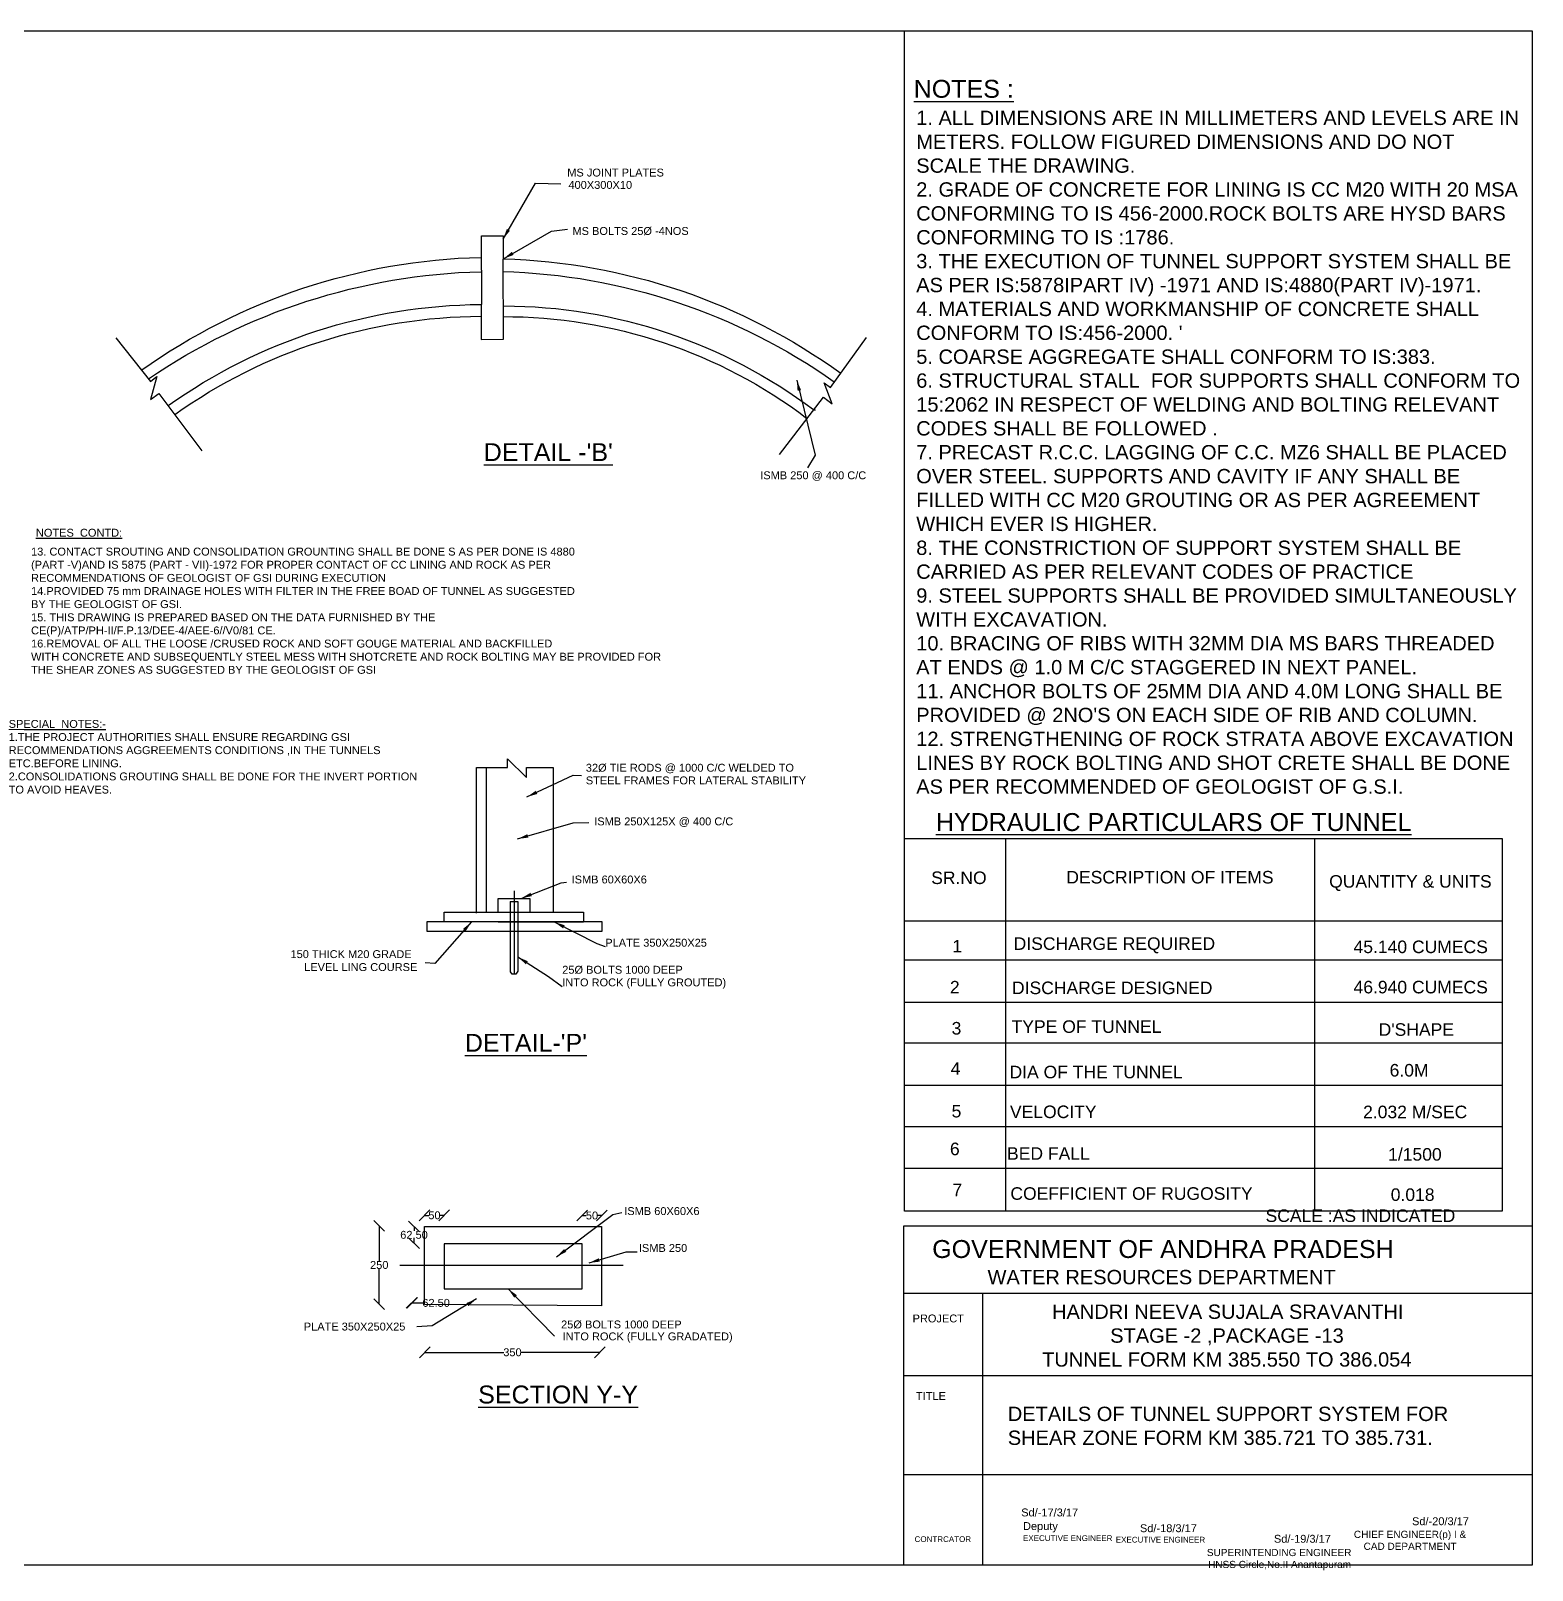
# Model space of a CAD drawing. Header units: millimetres. Extents: x 5124 to 3353660, y 2311 to 45932300.
# Drawn here: x 3349469 to 3353660, y 45928003 to 45932300 of the extents above; entities that cross this region are included whole.
import ezdxf

# ---------------------------------------------------------------- set-up
doc = ezdxf.new("R2010")
doc.units = ezdxf.units.MM
doc.header["$MEASUREMENT"] = 0
for name, color, linetype in [('DIMENSION', 7, 'Continuous'), ('DRAWING', 2, 'Continuous'), ('TEXT', 7, 'Continuous')]:
    doc.layers.add(name, color=color, linetype=linetype)
doc.styles.get("Standard").update_dxf_attribs({"font": 'arial.ttf', "height": 22})
doc.dimstyles.get("Standard").update_dxf_attribs({"dimtxt": 200, "dimasz": 110, "dimexe": 0.18, "dimexo": 0.0625, "dimgap": 0.09, "dimtad": 0, "dimtih": 1, "dimtoh": 1, "dimdec": 0, "dimzin": 0, "dimdsep": 46, "dimtxsty": 'Standard', "dimblk": 'OBLIQUE', "dimcen": 0.09, "dimse1": 1, "dimse2": 1, "dimadec": 0, "dimazin": 0, "dimtfac": 1, "dimtdec": 0, "dimtofl": 0, "dimtmove": 0, "dimatfit": 3, "dimfxl": 1, "dimtolj": 1, "dimtzin": 0, "dimarcsym": 0})

# ---------------------------------------------------------------- blocks, each defined once
blk = doc.blocks.new('_Oblique')
at = {"color": 0, "linetype": 'ByBlock', "lineweight": -2}
blk.add_line((-0.5, -0.5), (0.5, 0.5), dxfattribs=at)
blk = doc.blocks.new('*D46')
at = {"layer": 'Defpoints', "color": 0}
for p in [(3350569.5, 45928615), (3351058, 45928611.5), (3351058, 45928611)]:
    blk.add_point(p, dxfattribs=at)
at = {"layer": 'DIMENSION', "color": 0, "lineweight": -2}
for p, q in [((3350569.5, 45928611), (3350789.4, 45928611)), ((3351058, 45928611), (3350838.1, 45928611))]:
    blk.add_line(p, q, dxfattribs=at)
at = {"layer": 'DIMENSION', "color": 0, "lineweight": -2, "xscale": 30, "yscale": 30, "zscale": 30, "rotation": 180}
blk.add_blockref('_Oblique', (3350569.5, 45928611), dxfattribs=at)
at = {"layer": 'DIMENSION', "color": 0, "lineweight": -2, "xscale": 30, "yscale": 30, "zscale": 30}
blk.add_blockref('_Oblique', (3351058, 45928611), dxfattribs=at)
at = {"layer": 'DIMENSION', "color": 0, "insert": (3350813.8, 45928611), "char_height": 22, "attachment_point": 5}
blk.add_mtext('\\A1;350', dxfattribs=at)
blk = doc.blocks.new('*D47')
at = {"layer": 'Defpoints', "color": 0}
for p in [(3350532.5, 45928790.5), (3350533.5, 45928749), (3350533.5, 45928749)]:
    blk.add_point(p, dxfattribs=at)
at = {"layer": 'DIMENSION', "color": 0, "lineweight": -2}
for p, q in [((3350532.5, 45928749), (3350533.5, 45928749)), ((3350533.5, 45928749), (3350563.5, 45928749))]:
    blk.add_line(p, q, dxfattribs=at)
at = {"layer": 'DIMENSION', "color": 0, "lineweight": -2, "xscale": 30, "yscale": 30, "zscale": 30, "rotation": 180}
blk.add_blockref('_Oblique', (3350532.5, 45928749), dxfattribs=at)
at = {"layer": 'DIMENSION', "color": 0, "lineweight": -2, "xscale": 30, "yscale": 30, "zscale": 30}
blk.add_blockref('_Oblique', (3350533.5, 45928749), dxfattribs=at)
at = {"layer": 'DIMENSION', "color": 0, "insert": (3350600.7, 45928749), "char_height": 22, "attachment_point": 5}
blk.add_mtext('\\A1;62.50', dxfattribs=at)
blk = doc.blocks.new('*D48')
at = {"layer": 'Defpoints', "color": 0}
for p in [(3350440.5, 45928964), (3350442, 45928964), (3350437.5, 45928745.5)]:
    blk.add_point(p, dxfattribs=at)
at = {"layer": 'DIMENSION', "color": 0, "lineweight": -2}
for p, q in [((3350442, 45928964), (3350442, 45928866.1)), ((3350442, 45928745.5), (3350442, 45928843.4))]:
    blk.add_line(p, q, dxfattribs=at)
at = {"layer": 'DIMENSION', "color": 0, "lineweight": -2, "xscale": 30, "yscale": 30, "zscale": 30}
for p, rotation in [((3350442, 45928964), 90), ((3350442, 45928745.5), 270)]:
    blk.add_blockref('_Oblique', p, dxfattribs=dict(at, rotation=rotation))
at = {"layer": 'DIMENSION', "color": 0, "insert": (3350442, 45928854.8), "char_height": 22, "attachment_point": 5}
blk.add_mtext('\\A1;250', dxfattribs=at)
blk = doc.blocks.new('*D49')
at = {"layer": 'Defpoints', "color": 0}
for p in [(3350534, 45928962), (3350539, 45928962), (3350534, 45928916)]:
    blk.add_point(p, dxfattribs=at)
at = {"layer": 'DIMENSION', "color": 0, "lineweight": -2}
for p, q in [((3350539, 45928962), (3350539, 45928950.3)), ((3350539, 45928916), (3350539, 45928927.7))]:
    blk.add_line(p, q, dxfattribs=at)
at = {"layer": 'DIMENSION', "color": 0, "lineweight": -2, "xscale": 30, "yscale": 30, "zscale": 30}
for p, rotation in [((3350539, 45928962), 90), ((3350539, 45928916), 270)]:
    blk.add_blockref('_Oblique', p, dxfattribs=dict(at, rotation=rotation))
at = {"layer": 'DIMENSION', "color": 0, "insert": (3350539, 45928939), "char_height": 22, "attachment_point": 5}
blk.add_mtext('\\A1;62.50', dxfattribs=at)
blk = doc.blocks.new('*D50')
at = {"layer": 'Defpoints', "color": 0}
for p in [(3350568.5, 45928993.5), (3350623.5, 45928993.5), (3350623.5, 45928993.5)]:
    blk.add_point(p, dxfattribs=at)
at = {"layer": 'DIMENSION', "color": 0, "lineweight": -2}
for p, q in [((3350568.5, 45928993.5), (3350580.2, 45928993.5)), ((3350623.5, 45928993.5), (3350611.8, 45928993.5))]:
    blk.add_line(p, q, dxfattribs=at)
at = {"layer": 'DIMENSION', "color": 0, "lineweight": -2, "xscale": 30, "yscale": 30, "zscale": 30, "rotation": 180}
blk.add_blockref('_Oblique', (3350568.5, 45928993.5), dxfattribs=at)
at = {"layer": 'DIMENSION', "color": 0, "lineweight": -2, "xscale": 30, "yscale": 30, "zscale": 30}
blk.add_blockref('_Oblique', (3350623.5, 45928993.5), dxfattribs=at)
at = {"layer": 'DIMENSION', "color": 0, "insert": (3350596, 45928993.5), "char_height": 22, "attachment_point": 5}
blk.add_mtext('\\A1;50', dxfattribs=at)
blk = doc.blocks.new('*D51')
at = {"layer": 'Defpoints', "color": 0}
for p in [(3351008.5, 45928991), (3351063, 45928993), (3351063, 45928991)]:
    blk.add_point(p, dxfattribs=at)
at = {"layer": 'DIMENSION', "color": 0, "lineweight": -2}
for p, q in [((3351008.5, 45928993), (3351019.9, 45928993)), ((3351063, 45928993), (3351051.6, 45928993))]:
    blk.add_line(p, q, dxfattribs=at)
at = {"layer": 'DIMENSION', "color": 0, "lineweight": -2, "xscale": 30, "yscale": 30, "zscale": 30, "rotation": 180}
blk.add_blockref('_Oblique', (3351008.5, 45928993), dxfattribs=at)
at = {"layer": 'DIMENSION', "color": 0, "lineweight": -2, "xscale": 30, "yscale": 30, "zscale": 30}
blk.add_blockref('_Oblique', (3351063, 45928993), dxfattribs=at)
at = {"layer": 'DIMENSION', "color": 0, "insert": (3351035.8, 45928993), "char_height": 22, "attachment_point": 5}
blk.add_mtext('\\A1;50', dxfattribs=at)

msp = doc.modelspace()

# ---------------------------------------------------------------- linework, layer by layer
at = {"layer": 'DIMENSION', "color": 0}
for points in [[(3353660.5, 45928017), (3345611, 45928017), (3345611, 45932300.5), (3353660.5, 45932300.5)], [(3351908, 45930045.5), (3353576.5, 45930045.5), (3353576.5, 45929005), (3351908, 45929005)], [(3351906, 45928964), (3353660.5, 45928964), (3353660.5, 45928017), (3351906, 45928017)]]:
    msp.add_lwpolyline(points, close=True, dxfattribs=at)
for points in [[(3351908, 45930045.5), (3351908, 45932300.5)], [(3352190, 45930045.5), (3352190, 45929005)], [(3353053.5, 45929005), (3353053.5, 45930045.5)], [(3351908, 45929815.5), (3353576.5, 45929815.5)], [(3351908, 45929706.5), (3353576.5, 45929706.5)], [(3351908, 45929588.5), (3353576.5, 45929588.5)], [(3351908, 45929475), (3353576.5, 45929475)], [(3351908, 45929356.5), (3353576.5, 45929356.5)], [(3351908, 45929241.5), (3353576.5, 45929241.5)], [(3351908, 45929125), (3353576.5, 45929125)], [(3351906, 45928776.5), (3353660.5, 45928776.5)], [(3352126, 45928776.5), (3352126, 45928017)], [(3351906, 45928546), (3353660.5, 45928546)], [(3351906, 45928270), (3353660.5, 45928270)]]:
    msp.add_lwpolyline(points, dxfattribs=at)
at = {"layer": 'DRAWING', "color": 0}
for points in [[(3350727.5, 45931632), (3350727.5, 45931728.5), (3350787.5, 45931728.5), (3350788, 45931662.5)], [(3350727.5, 45931632), (3350726.5, 45931438.5), (3350788.5, 45931440), (3350788, 45931662.5)], [(3349707, 45931443), (3349803, 45931321.5), (3349818.4, 45931333.7), (3349821.5, 45931335.5), (3349803.5, 45931271.5), (3349827, 45931288), (3349947, 45931127.5)], [(3351559, 45931118), (3351682.5, 45931277.5), (3351706, 45931259), (3351684, 45931317.5), (3351701.5, 45931304.5), (3351802.5, 45931444.5)], [(3349777.5, 45931353.7), (3349777.5, 45931353.7)], [(3350713.5, 45929837.5), (3350713.5, 45930244), (3350800, 45930244), (3350800, 45930268), (3350853, 45930215.5), (3350853, 45930243.5), (3350927.5, 45930243.5), (3350927.5, 45929840.5)], [(3350740, 45930242), (3350740, 45929839)], [(3350818.5, 45929899.5), (3350818.5, 45929667)], [(3350774, 45929839.5), (3350774, 45929878.5), (3350862.5, 45929878.5), (3350862.5, 45929839.5)], [(3350807.5, 45929869.5), (3350828.5, 45929869.5), (3350828.5, 45929678.5), (3350828.5, 45929675.5), (3350825.5, 45929669.5), (3350823.5, 45929667), (3350813, 45929667), (3350808, 45929673), (3350808, 45929869.5)], [(3350574.5, 45929812.5), (3350574.5, 45929791.5), (3350574.5, 45929787), (3351064, 45929787), (3351064, 45929811.5), (3351064, 45929812.5), (3350574.5, 45929812.5)], [(3350623, 45929812.5), (3350623, 45929839.5), (3351012, 45929839.5), (3351012, 45929812.5)], [(3351012, 45929812), (3350774, 45929812)], [(3350568, 45928744.5), (3350568, 45928962), (3351062, 45928962), (3351062, 45928741), (3350568, 45928744.5)], [(3350623, 45928788.5), (3351008.5, 45928788.5), (3351008.5, 45928913.5), (3350623, 45928913.5), (3350623, 45928788.5)], [(3350499, 45928854), (3351123, 45928854)]]:
    msp.add_lwpolyline(points, dxfattribs=at)
for points in [[(3349779, 45931353.5, -0.149554), (3350725.5, 45931668, -7.478171)], [(3350788.5, 45931664, -0.150538), (3351730.5, 45931344.5, -7.478171)], [(3349797.5, 45931328.5, -0.14437), (3350725.5, 45931628, -7.478171)], [(3350786.5, 45931628.5, -0.147731), (3351712, 45931320.5, -7.478171)], [(3349853, 45931254, -0.153922), (3350725.5, 45931536.5, -7.478171)], [(3350790, 45931532.5, -0.16165), (3351654, 45931243, -7.478171)], [(3349871, 45931229.5, -0.154489), (3350725.5, 45931503.5, -7.478171)], [(3350786.5, 45931502.5, -0.164308), (3351636, 45931218.5, -7.478171)], [(3351655, 45931243.5), (3351655.5, 45931242.5), (3351659.5, 45931242.5, -3.948976)]]:
    msp.add_lwpolyline(points, format="xyb", dxfattribs=at)

# ---------------------------------------------------------------- texts
at = {"layer": 'DIMENSION', "color": 0}
for s, height, p in [('SR.NO ', 35, (3351982.7, 45929918.4)), ('DESCRIPTION OF ITEMS', 35, (3352360, 45929920)), ('QUANTITY & UNITS ', 35, (3353093.7, 45929908.3)), ('1', 35, (3352042, 45929727.6)), ('DISCHARGE REQUIRED ', 35, (3352213, 45929734.6)), ('45.140 CUMECS ', 35, (3353161.7, 45929725.6)), ('2', 35, (3352035, 45929613)), ('DISCHARGE DESIGNED ', 35, (3352208.3, 45929611.1)), ('46.940 CUMECS ', 35, (3353161.7, 45929613.2)), ('3', 35, (3352039.7, 45929498.4)), ('TYPE OF TUNNEL ', 35, (3352207.2, 45929502.9)), ("D'SHAPE", 35, (3353231.8, 45929494.7)), ('4', 35, (3352037.3, 45929386.1)), ('6.0M', 35, (3353262.4, 45929381.1)), ('DIA OF THE TUNNEL ', 35, (3352201.4, 45929376.1)), ('5', 35, (3352039.7, 45929266.8)), ('VELOCITY ', 35, (3352202.6, 45929265)), ('2.032 M/SEC', 35, (3353188.4, 45929264.7)), ('6', 35, (3352035, 45929161.5)), ('BED FALL ', 35, (3352194.5, 45929148.6)), ('1/1500', 35, (3353258.3, 45929146.2)), ('7', 35, (3352042, 45929046.9)), ('COEFFICIENT OF RUGOSITY', 35, (3352203.8, 45929036.9)), ('0.018', 35, (3353265.6, 45929033.8)), ('SCALE :AS INDICATED ', 35, (3352916.1, 45928975)), ('PROJECT', 22, (3351930.8, 45928694.6)), ('TITLE ', 22, (3351940.2, 45928478.3)), ('Sd/-17/3/17', 22, (3352234, 45928153)), ('Sd/-18/3/17', 22, (3352565.5, 45928109)), ('Sd/-20/3/17', 22, (3353325, 45928128.5)), ('CONTRCATOR', 16, (3351936.4, 45928081.5)), ('EXECUTIVE ENGINEER', 16, (3352498, 45928080)), ('Sd/-19/3/17', 22, (3352939.5, 45928079.5))]:
    msp.add_text(s, height=height, dxfattribs=at).set_placement(p)
at = {"layer": 'DIMENSION', "color": 0, "attachment_point": 1}
for s, insert, char_height, width in [("1. ALL DIMENSIONS ARE IN MILLIMETERS AND LEVELS ARE IN METERS. FOLLOW FIGURED DIMENSIONS AND DO NOT SCALE THE DRAWING. \\P2. GRADE OF CONCRETE FOR LINING IS CC M20 WITH 20 MSA CONFORMING TO IS 456-2000.ROCK BOLTS ARE HYSD BARS CONFORMING TO IS :1786. \\P3. THE EXECUTION OF TUNNEL SUPPORT SYSTEM SHALL BE AS PER IS:5878IPART IV) -1971 AND IS:4880(PART IV)-1971. \\P4. MATERIALS AND WORKMANSHIP OF CONCRETE SHALL CONFORM TO IS:456-2000. ' \\P5. COARSE AGGREGATE SHALL CONFORM TO IS:383. \\P6. STRUCTURAL STALL  FOR SUPPORTS SHALL CONFORM TO 15:2062 IN RESPECT OF WELDING AND BOLTING RELEVANT CODES SHALL BE FOLLOWED . \\P7. PRECAST R.C.C. LAGGING OF C.C. MZ6 SHALL BE PLACED OVER STEEL. SUPPORTS AND CAVITY IF ANY SHALL BE FILLED WITH CC M20 GROUTING OR AS PER AGREEMENT WHICH EVER IS HIGHER. \\P8. THE CONSTRICTION OF SUPPORT SYSTEM SHALL BE CARRIED AS PER RELEVANT CODES OF PRACTICE \\P9. STEEL SUPPORTS SHALL BE PROVIDED SIMULTANEOUSLY WITH EXCAVATION. \\P10. BRACING OF RIBS WITH 32MM DIA MS BARS THREADED AT ENDS @ 1.0 M C/C STAGGERED IN NEXT PANEL. \\P11. ANCHOR BOLTS OF 25MM DIA AND 4.0M LONG SHALL BE PROVIDED @ 2NO'S ON EACH SIDE OF RIB AND COLUMN. \\P12. STRENGTHENING OF ROCK STRATA ABOVE EXCAVATION LINES BY ROCK BOLTING AND SHOT CRETE SHALL BE DONE AS PER RECOMMENDED OF GEOLOGIST OF G.S.I. ", (3351941, 45932077.5), 40.0004, 1689.891), ('\\pi35.523;{\\H2.2727x;GOVERNMENT OF ANDHRA PRADESH } \\P\\pi190.09;{\\H1.8182x;WATER RESOURCES DEPARTMENT}', (3351950, 45928924.5), 22, 1350.157), ('\\pi103.12;HANDRI NEEVA SUJALA SRAVANTHI  \\P\\pi265.44;STAGE -2 ,PACKAGE -13 \\P\\pi75.455;TUNNEL FORM KM 385.550 TO 386.054', (3352217, 45928744.5), 40, 1177.976), ('DETAILS OF TUNNEL SUPPORT SYSTEM FOR  SHEAR ZONE FORM KM 385.721 TO 385.731.', (3352196.6, 45928459.3), 40, 1397.745), ('Deputy \\P{\\H0.72727x;EXECUTIVE ENGINEER}', (3352239, 45928137), 22, 249.648), ('\\pi7.1616;CHIEF ENGINEER(p) I & \\P\\pi34.297;CAD DEPARTMENT', (3353155.5, 45928112.9), 20, 325.878), ('\\pi40.772;SUPERINTENDING ENGINEER  \\P\\pi44.265;HNSS Circle,No.II Anantapuram ', (3352711.5, 45928062.2), 20, 483.563)]:
    msp.add_mtext(s, dxfattribs=dict(at, insert=insert, char_height=char_height, width=width))
at = {"layer": 'DIMENSION', "color": 0, "char_height": 22, "attachment_point": 1}
for s, width, heights, insert in [('\\A1;13. CONTACT SROUTING AND CONSOLIDATION GROUNTING SHALL BE DONE S AS PER DONE IS 4880\\P(PART -V)AND IS 5875 (PART - VII)-1972 FOR PROPER CONTACT OF CC LINING AND ROCK AS PER RECOMMENDATIONS OF GEOLOGIST OF GSI DURING EXECUTION \\P14.PROVIDED 75 mm DRAINAGE HOLES WITH FILTER IN THE FREE BOAD OF TUNNEL AS SUGGESTED \\PBY THE GEOLOGIST OF GSI.\\P15. THIS DRAWING IS PREPARED BASED ON THE DATA FURNISHED BY THE \\PCE(P)/ATP/PH-II/F.P.13/DEE-4/AEE-6//V0/81 CE.\\P16.REMOVAL OF ALL THE LOOSE /CRUSED ROCK AND SOFT GOUGE MATERIAL AND BACKFILLED \\PWITH CONCRETE AND SUBSEQUENTLY STEEL MESS WITH SHOTCRETE AND ROCK BOLTING MAY BE PROVIDED FOR THE SHEAR ZONES AS SUGGESTED BY THE GEOLOGIST OF GSI', 1764, [494.5], (3349470, 45930857.5)), ('{\\LSPECIAL  NOTES:-}\\P1.THE PROJECT AUTHORITIES SHALL ENSURE REGARDING GSI RECOMMENDATIONS AGGREEMENTS CONDITIONS ,IN THE TUNNELS ETC.BEFORE LINING.\\P2.CONSOLIDATIONS GROUTING SHALL BE DONE FOR THE INVERT PORTION TO AVOID HEAVES.', 1175, [0], (3349407.5, 45930376.5))]:
    msp.add_mtext_dynamic_manual_height_columns(s, width=width, gutter_width=110, heights=heights, dxfattribs=dict(at, insert=insert))
at = {"layer": 'TEXT', "color": 0}
for s, height, p in [('%%UNOTES :', 50, (3351934, 45932113.5)), ('MS JOINT PLATES', 22, (3350966.8, 45931893.7)), ('400X300X10', 22, (3350970.1, 45931859.2)), ('MS BOLTS 25Ø -4NOS', 22, (3350981.3, 45931730.6)), ("%%UDETAIL -'B'", 50, (3350733.6, 45931099.2)), ('ISMB 250 @ 400 C/C', 22, (3351505.5, 45931048.5)), ('%%UNOTES  CONTD:', 22, (3349483.5, 45930888.2)), ('32Ø TIE RODS @ 1000 C/C WELDED TO', 22, (3351018.6, 45930232.1)), ('STEEL FRAMES FOR LATERAL STABILITY', 22, (3351018.6, 45930196.7)), ('ISMB 250X125X @ 400 C/C', 22, (3351042.1, 45930082.3)), ('%%UHYDRAULIC PARTICULARS OF TUNNEL', 50, (3351996, 45930066.5)), ('ISMB 60X60X6', 22, (3350978.9, 45929920.1)), ('PLATE 350X250X25', 22, (3351073, 45929743.6)), ('150 THICK M20 GRADE', 22, (3350194.2, 45929711.7)), ('LEVEL LING COURSE', 22, (3350232.3, 45929675.6)), ('25Ø BOLTS 1000 DEEP ', 22, (3350952.8, 45929668.1)), ('INTO ROCK (FULLY GROUTED)', 22, (3350952.8, 45929632.8)), ("%%UDETAIL-'P'", 50, (3350680.8, 45929450.2)), ('ISMB 60X60X6', 22, (3351125.9, 45928994.4)), ('ISMB 250', 22, (3351166.7, 45928891.4)), ('PLATE 350X250X25', 22, (3350231.3, 45928672)), ('25Ø BOLTS 1000 DEEP', 22, (3350949.6, 45928677.9)), ('INTO ROCK (FULLY GRADATED)', 22, (3350953.8, 45928644.5)), ('%%USECTION Y-Y', 50, (3350718.1, 45928468.3))]:
    msp.add_text(s, height=height, dxfattribs=at).set_placement(p)

# ---------------------------------------------------------------- dimensions: what is measured, and where the dimension line sits
at = {"layer": 'DIMENSION', "color": 0}
for base, p1, p2, text, picture, middle in [((3350623.5, 45928993.5), (3350568.5, 45928993.5), (3350623.5, 45928993.5), '50', '*D50', (3350596, 45928993.5)), ((3351063, 45928993), (3351008.5, 45928991), (3351063, 45928991), '50', '*D51', (3351035.8, 45928993)), ((3350533.5, 45928749), (3350532.5, 45928790.5), (3350533.5, 45928749), '62.50', '*D47', (3350600.7, 45928749)), ((3351058, 45928611), (3350569.5, 45928615), (3351058, 45928611.5), '350', '*D46', (3350813.8, 45928611))]:
    dim = msp.add_linear_dim(base=base, p1=p1, p2=p2, text=text, dimstyle='Standard', override={"dimtxt": 25, "dimasz": 30, "dimarcsym": 1}, dxfattribs=at)
    dim.commit()
    dim.dimension.update_dxf_attribs({"geometry": picture, "text_midpoint": middle})
for base, p1, p2, text, picture, middle in [((3350442, 45928964), (3350437.5, 45928745.5), (3350440.5, 45928964), '250', '*D48', (3350442, 45928854.8)), ((3350539, 45928962), (3350534, 45928916), (3350534, 45928962), '62.50', '*D49', (3350539, 45928939))]:
    dim = msp.add_linear_dim(base=base, p1=p1, p2=p2, angle=90, text=text, dimstyle='Standard', override={"dimtxt": 25, "dimasz": 30, "dimarcsym": 1}, dxfattribs=at)
    dim.commit()
    dim.dimension.update_dxf_attribs({"geometry": picture, "text_midpoint": middle})

# ---------------------------------------------------------------- leaders
for points in [[(3350787.6, 45931719), (3350878, 45931875.5), (3350949, 45931873)], [(3350788.5, 45931664), (3350922.5, 45931741), (3350967.5, 45931747)], [(3351607.5, 45931325.5), (3351658.5, 45931116), (3351637, 45931080.5)], [(3350854, 45930161.5), (3350983, 45930222.5), (3351007, 45930221.5)], [(3350828, 45930044.5), (3350983, 45930089), (3351027, 45930090)], [(3350838, 45929878.5), (3350949.5, 45929921.5), (3350964.5, 45929924)], [(3350699.5, 45929812.5), (3350597, 45929696.5), (3350570.5, 45929698)], [(3350930.5, 45929812.5), (3351049.5, 45929752.5), (3351073, 45929743.6)], [(3350828.5, 45929715), (3350914, 45929660.5), (3350952.8, 45929632.8)], [(3350937, 45928877.5), (3351094, 45928996), (3351119.5, 45929001.5)], [(3351027.5, 45928860.5), (3351131.5, 45928891.5), (3351162, 45928892)], [(3350801.5, 45928788.5), (3350931, 45928656.5)], [(3350713.5, 45928760), (3350590, 45928685), (3350547, 45928682)]]:
    msp.add_leader(points, dimstyle='Standard', override={"dimtxt": 22, "dimasz": 30, "dimgap": 0.09, "dimtad": 0, "dimarcsym": 1}, dxfattribs=at)

doc.saveas('drawing.dxf')
